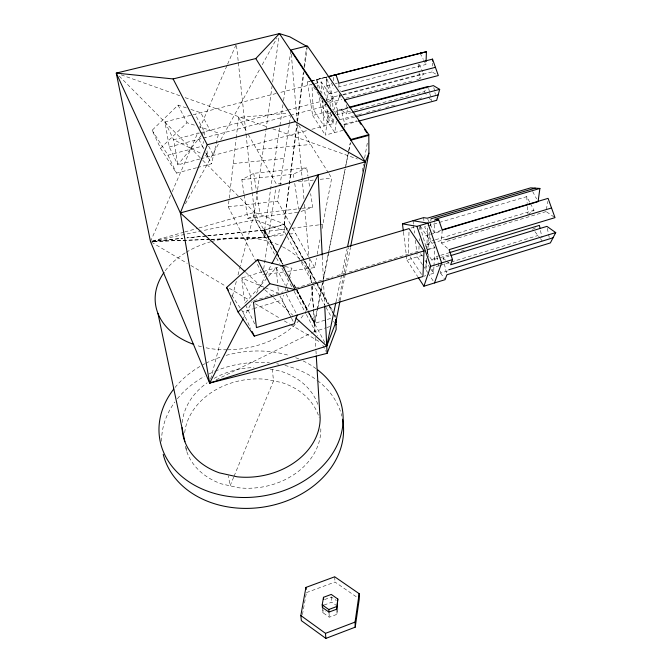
<?xml version="1.0" encoding="UTF-8"?>
<svg xmlns="http://www.w3.org/2000/svg" width="672" height="672" viewBox="0 0 672 672"><rect width="100%" height="100%" fill="white"/><g stroke="black" fill="none" stroke-linecap="round" stroke-linejoin="round"><path stroke-width="0.5" stroke-dasharray="3.36 2.52" d="M408.408 253.201L409.038 230.656M419.051 245.952L418.858 251.076L410.281 253.655M419.236 240.828L419.311 238.778M419.656 229.547L419.773 226.472M337.932 87.142L425.956 64.478L426.023 62.513M435.607 73.987L431.995 71.912L432.079 69.947M432.239 66.007L432.365 63.059M426.317 258.35L425.813 269.749L426.77 260.383M426.728 249.035L427.686 227.287M441.193 230.437L434.196 232.512L434.809 220.366M433.91 267.112L433.591 273.269L429.719 274.453M433.961 266.087L434.918 247.624L419.807 225.448M447.552 248.329L441.437 243.004L442.134 230.84M427.518 253.1L429.652 232.294M430.29 226.052L430.71 221.894M430.819 220.853L431.038 218.77M256.217 261.954L228.236 206.825L236.107 138.97M236.225 137.945L238.61 117.432L287.927 113.308M297.024 122.48L284.172 224.238L287.213 229.748M297.15 121.439L303.316 72.635M304.105 66.402L306.466 47.712M286.717 235.763L284.701 232.092L284.105 224.784L297.175 124.261M297.578 121.153L303.988 71.828M304.525 67.679L307.222 46.948M343.123 130.334L325.357 135.089L328.289 113.467L324.677 102.841M257.468 190.672L254.428 212.394L240.4 265.86M257.611 189.638L265.86 130.67M266.003 129.637L272.068 86.268M272.639 82.135L279.14 35.666M282.971 104.672L264.6 230.353L265.331 237.653L284.701 232.092L281.694 230L255.217 219.694L201.827 230.849M283.542 100.598L290.858 50.66M554.198 217.09L546.143 211.571L547.638 201.407M336.403 121.246L334.732 132.586L321.863 113.047L319.04 94.777M337.168 116.088L337.924 110.939L326.416 77.204L311.111 81.026M263.71 268.783L276.091 186.144M290.531 224.398L277.553 201.155L279.72 186.942M279.88 185.926L289.271 124.412M289.43 123.379L290.531 116.147M322.4 607.454L322.77 612.587L329.288 617.224L337.033 614.3L338.218 606.774M344.484 127.436L344.904 124.782L341.275 109.822L348.365 107.957M351.691 112.61L346.634 113.946L347.525 108.41L346.24 104.664M323.24 609.773L322.77 612.587L325.668 611.495M338.898 300.888L348.516 247.472M362.208 171.368L363.51 164.17M364.61 158.046L367.576 141.54M302.442 614.636L306.239 593.611M287.692 271.396L314.664 267.59L316.42 258.334M317.209 254.218L319.948 239.812M322.098 228.488L331.691 178.08L328.919 173.662M330.498 318.461L314.815 323.316L317.646 308.935M317.848 307.91L345.114 169.252M345.92 165.136L348.55 151.788M348.751 150.763L350.364 142.54M340.066 300.712L345.274 274.075M345.475 273.05L350.482 247.439M309.355 313.74L314.731 323.862L314.303 323.996L316.957 310.649M317.159 309.624L328.188 254.176M328.39 253.142L345.131 168.949M345.341 167.924L350.238 143.279M336 301.904L341.594 275.192M341.813 274.159L347.164 248.623M203.902 148.898L202.474 146.11L203.498 141.49M197.501 167.513L211.529 163.766L218.644 133.073L199.492 126.815M210.689 379.016L231.151 301.09M232.478 296.033L236.443 280.93M238.022 274.898L240.131 266.86M291.077 317.369L282.156 299.998L283.634 295.193M286.003 287.49L284.819 291.354L287.826 290.447M286.306 286.524L288.086 280.736M289.573 275.915L291.95 268.195L284.474 266.33M233.671 477.162L230.084 485.822L228.396 475.826M234.074 476.196L273.521 380.89L272.311 369.533M331.918 114.215L328.23 122.716L327.692 109.267M333.556 110.443L340.116 95.34M150.494 241.576L170.528 195.476M172.2 191.638L198.064 132.14M199.727 128.31L227.195 65.1M227.615 64.142L236.359 44.024L238.249 61.698M243.457 318.158L252.16 301.468M256.511 293.126L265.675 275.545M266.154 274.621L271.454 264.466M330.406 106.504L329.784 102.371L332.64 97.154L341.746 94.794M185.413 203.792L218.728 143.489M220.744 139.835L260.19 68.426M262.214 64.764L276.898 38.186M335.21 113.744L337.159 110.368L348.289 107.444M354.455 110.09L424.217 91.694L427.081 87.94M201.138 135.719L177.845 164.867L169.277 146.958L164.976 121.901L277.561 93.148M201.768 134.921L204.313 131.746L195.14 114.198M254.654 323.87L244.843 303.366L276.167 267.767L285.281 285.197M196.501 167.782L176.467 173.132L160.541 148.235L152.124 130.276L178.055 105.118L186.942 108.108M160.541 148.235L187.026 122.741L195.653 125.563M326.726 103.362L322.476 106.949L291.026 115.164M448.963 254.94L431.928 260.106L427.652 253.739L426.653 244.835L431.432 240.962L434.448 240.064M431.928 260.106L436.792 256.469L439.782 255.562M527.856 214.519L534.022 210.294L530.149 203.003M535.5 227.884L530.149 230.303M244.028 193.906L241.836 179.642L253.73 173.326L306.684 167.815L307.952 176.081M216.166 379.848L312.371 332.531M313.303 332.077L325.87 327.818M241.836 179.642L293.303 174.191L306.684 167.815M244.188 194.922L247.783 218.358L259.879 213.36L301.308 208.446M301.064 211.478L312.698 207.094L310.64 193.654M324.03 605.086L331.724 602.204L335.782 605.06M324.626 599.558L331.405 597.03L336.311 600.474M306.415 592.612L334.992 582.036L356.765 597.114M326.836 327.516L329.759 326.609M440.177 271.127L440.63 273.084L447.644 270.925M436.254 266.557L439.244 265.642M440.244 265.339L450.215 262.298M451.214 261.988L537.961 235.502M423.906 276.234L425.838 275.646M460.992 251.286L464.999 250.068M495.071 240.946L498.078 240.03M443.47 259.921L443.016 257.939L449.005 256.116M403.477 232.1L406.921 259.997L422.957 255.158M231.815 295.352L242.836 311.875L252.664 308.902M253.646 308.608L282.156 299.998M440.782 255.259L448.753 252.848M441.437 243.004L546.143 211.571M253.756 300.686L277.544 293.538M265.154 287.692L278.536 293.244L283.021 291.892M295.865 288.036L321.989 280.182M326.004 278.981L333.035 276.864M337.05 275.654L348.104 272.336M349.104 272.034L408.374 254.226M426.98 250.009L434.918 247.624L426.712 249.388L429.005 257.342M435.456 239.761L534.022 210.294M426.653 244.835L445.687 239.131M425.636 235.855L429.626 234.662M430.618 234.368L441.588 231.109M262.357 271.832L241.643 277.939L244.843 303.366M263.34 271.547L281.686 266.137M411.037 228.035L413.96 227.17M529.662 202.096L526.756 196.636L424.612 226.792L431.432 240.962M276.595 252.067L264.659 229.807L284.172 224.238L329.927 305.928M152.519 241.013L183.8 232.226M184.808 231.941L197.921 228.262M198.929 227.976L254.428 212.394L281.072 222.692L284.105 224.784M199.853 159.02L177.845 164.867L173.636 139.717L164.976 121.901M200.852 158.752L307.826 130.351M311.892 129.268L333.48 123.539L333.253 117.256M343.77 124.345L356.882 120.851M344.904 124.782L357.008 121.556M336.26 114.895L350.414 111.157M339.486 119.734L353.539 116.004M354.547 115.735L357.554 114.937M358.562 114.677L361.57 113.879M366.593 112.543L380.646 108.822M385.669 107.486L396.715 104.563M407.761 101.632L421.814 97.91M345.761 119.406L354.808 117.004M307.322 81.942L310.162 81.262L307.322 81.942L312.665 115.458L329.196 111.124M152.124 130.276L167.983 155.173L202.474 146.11M328.289 113.467L331.178 112.711M332.144 112.459L347.525 108.41M329.784 102.371L341.914 99.212M345.962 98.162L411.659 81.043M416.707 79.733L418.732 79.204M169.277 146.958L290.018 115.424M328.532 94.046L340.712 90.896M342.762 94.525L423.704 73.525L419.74 78.943L419.076 72.752M339.209 94.013L339.268 95.987L342.292 95.206M343.3 94.945L431.995 71.912M199.366 133.031L173.636 139.717L201.298 153.602M200.357 132.779L286.675 110.351M287.683 110.09L322.972 100.918L324.064 126.034L313.202 109.368L311.917 84.378L278.578 92.887M325.861 100.17L332.581 98.423L332.993 109.931M311.069 80.993L326.004 77.188L327.272 85.646L331.304 84.613M335.336 83.58L337.352 83.059M314.756 83.647L321.376 81.959L332.581 98.423L327.432 102.766L321.376 81.959L321.88 93.416M328.44 76.6L316.68 79.556L317.94 87.679M152.552 241.147L200.802 231.059M283.534 271.975L262.786 274.898L256.687 262.886M244.961 239.778L285.205 234.646M289.33 234.116L295.52 233.335M269.354 231.084L287.885 228.766M292.001 228.245L318.763 224.893M319.796 224.759L322.879 224.372M302.341 208.32L312.698 207.094M247.783 218.358L298.099 212.327M228.236 206.825L277.553 201.155M281.618 183.532L276.402 184.094L247.733 133.526M298.309 181.717L313.95 180.012M320.216 179.332L331.691 178.08M233.251 163.59L284.063 158.516M206.716 235.872L186.934 237.88L206.69 235.964M207.757 235.771L264.86 229.984L283.962 224.532L287.146 230.294M207.74 235.847L264.062 230.21L276.251 252.311M256.855 149.621L310.666 144.472M210.134 239.35L151.544 241.534L182.776 238.3L151.536 241.475L210.185 239.476M211.184 239.316L265.591 237.283L274.537 254.226M211.226 239.442L264.634 237.56L263.894 230.252M270.262 369.121L280.552 371.179A69.334 54.474 -8.8 0 1 318.486 406.552M252.311 192.654L255.217 219.694L265.331 237.653M190.898 109.435L200.777 112.753L210.034 130.259M121.195 74.852L180.247 95.886M185.161 97.633L267.851 127.092M272.773 128.848L357.462 159.02M264.197 287.297L241.643 277.939L251.639 298.469M205.044 155.484L207.858 156.895L206.867 149.856M151.393 242.105L187.228 263.348M190.806 265.474L225.742 286.188M229.328 288.313L249.144 300.065M255.461 303.811L280.728 318.788M284.332 320.93L289.75 324.139M290.648 324.677L320.426 342.334M339.268 95.987L340.796 97.129M341.275 109.822L346.634 113.946M443.016 257.939L446.057 260.66M446.813 261.349L449.098 263.39M245.759 272.412L264.239 289.22M265.003 289.918L272.723 296.94M273.496 297.637L292.79 315.193M119.204 76.054L202.054 159.583M202.784 160.322L239.677 197.518M240.416 198.265L254.428 212.394L276.478 253.151M534.954 231.68L539.792 237.821M540.397 238.594L542.22 240.92M424.217 91.694L427.837 96.314M428.45 97.087L430.895 100.195M440.63 273.084L444.503 278.855M313.664 86.99L319.486 95.693M320.065 96.566L321.812 99.179M420.554 253.638L422.26 256.2M425.09 260.467L430.189 268.145M430.76 269.002L433.591 273.269L431.869 267.296M422.47 264.684L417.312 256.855L416.825 252.731M422.974 265.448L427.627 272.513M427.98 273.042L433.423 281.291M410.054 256.796L421.814 274.814M406.921 259.997L417.682 276.604M312.665 115.458L325.357 135.089M298.654 125.269L328.364 172.78M238.61 117.432L247.229 132.628M330.439 306.844L332.472 310.472M335.009 315.008L336.025 316.823M292.53 227.968L309.624 258.577M310.128 259.476L314.664 267.59M287.717 230.664L316.117 282.064M316.63 282.979L328.289 304.088M328.801 305.012L332.858 312.354M333.362 313.27L335.395 316.94M289.17 233.965L328.7 305.558M329.213 306.474L333.774 314.74M334.278 315.655L335.294 317.495M287.221 236.687L300.829 261.467M301.333 262.382L325.517 306.44M326.021 307.356L331.556 317.453M333.572 321.124L335.084 323.879M293.933 284.735L295.428 287.49M295.924 288.406L307.364 309.532M309.347 313.211L314.815 323.316L313.631 309.75M276.973 254.066L282.433 264.163M296.839 290.8L307.272 310.086M309.263 313.757L324.82 342.527M532.661 191.537L536.6 198.887M264.659 229.807L276.461 251.807M276.956 252.722L282.853 263.726M288.758 274.722L291.22 279.308M294.168 284.81L307.44 309.565M307.936 310.481L314.815 323.316M306.356 314.471L317.562 335.597M322.812 345.358L326.155 351.574M277.082 252.991L283.122 264.566M283.609 265.482L285.071 268.229M297.125 290.732L307.398 310.061M278.2 255.965L282.568 264.205M296.705 290.842L314.303 323.996M276.494 257.93L279.434 263.491M281.879 268.128L292.16 287.591M294.118 291.304L305.869 313.547M255.217 219.694L264.634 237.56M287.204 288.868L288.641 291.614M286.238 294.092L296.688 314.194M208.656 146.143L213.461 155.408M420.143 53.256L423.268 59.296M423.721 60.161L425.956 64.478M418.925 64.235L422.747 71.669M291.547 318.284L293.891 322.862M279.947 295.991L290.766 317.066M205.808 152.611L211.529 163.766M198.811 139.238L204.053 149.461M205.951 153.182L207.858 156.895M178.055 105.118L187.026 122.741M427.711 219.097L429.87 223.566M430.307 224.465L434.196 232.512M242.836 311.875L250.782 328.667M167.983 155.173L176.467 173.132M331.372 82.841L333.883 88.183M327.272 85.646L332.64 97.154M316.781 79.657L321.056 92.215M330.313 112.661L333.48 123.539L322.476 106.949L322.157 99.658M420.101 226.447L426.426 248.388M337.159 110.368L339.553 120.221M444.377 263.886L446.88 274.789M436.792 256.469L438.144 262.332M438.371 263.306L439.051 266.238M433.818 87.57L434.7 91.493M434.918 92.476L435.355 94.433M428.669 88.376L429.542 92.249M429.761 93.223L431.508 100.976M186.161 447.77L187.228 452.819M547.327 228.32L548.344 233.184M548.545 234.158L549.352 238.048M540.481 230.471L541.976 237.611M293.303 174.191L294.092 179.332M294.722 183.439L298.654 209.126M253.73 173.326L259.879 213.36M308.112 177.114L309.851 188.488M204.313 131.746L205.162 137.785M413.045 220.727L413.414 223.826M413.532 224.86L414.506 233.117M415.363 240.341L416.707 251.698M423.587 217.644L423.931 220.693M418.186 64.462L418.748 69.653M238.367 62.731L245.952 133.409M246.061 134.45L252.202 191.612M264.062 230.21L264.802 237.51M276.167 267.767L277.872 286.104M277.964 287.129L278.536 293.244M291.304 54.121L297.142 120.901M297.503 125.076L303.971 199.156M304.433 204.372L308.986 256.536M309.078 257.578L311.262 282.626M311.632 286.793L313.547 308.708M329.02 613.133L329.288 617.224M526.756 196.636L527.184 203.616M527.369 206.606L527.797 213.528M331.405 597.03L331.724 602.204M314.731 323.862L315.168 331.153M312.01 286.054L313.48 310.086M313.547 311.128L314.882 333.077M315.143 337.252L315.907 349.793M315.966 350.834L316.159 353.968M336.815 610.193L337.033 614.3M334.706 576.794L334.992 582.036M322.241 256.292L323.392 279.258M323.45 280.308L324.702 305.365M326.416 77.204L327.407 102.026M333.514 77.356L333.648 81.295M338.873 83.16L339.058 89.082M175.006 387.5A92.518 72.736 -8.9 0 1 200.592 366.08M202.423 365.047A92.518 72.736 -8.9 0 1 205.094 363.628M206.002 363.166A92.518 72.736 -8.9 0 1 222.188 356.555M226.128 355.37A92.518 72.736 -8.9 0 1 289.859 355.698M295.672 357.706A92.518 72.736 -8.9 0 1 299.46 359.243M303.148 360.923A92.518 72.736 -8.9 0 1 316.117 368.71M182.263 422.52A69.334 54.474 -8.8 0 1 207.127 382.805M214.192 378.328A69.334 54.474 -8.8 0 1 253.991 367.559M161.599 441.328A91.409 72.5 -9 0 1 174.846 402.041M177.358 398.782A91.409 72.5 -9 0 1 204.422 376.387M208.849 374.052A91.409 72.5 -9 0 1 214.393 371.498M215.334 371.104A91.409 72.5 -9 0 1 269.422 362.838M276.721 363.77A91.409 72.5 -9 0 1 278.796 364.123M284.928 365.442A91.409 72.5 -9 0 1 316.823 380.083M317.638 380.696A91.409 72.5 -9 0 1 341.863 416.153M312.152 285.995A78.876 55.642 -7.4 0 1 305.264 312.102M303.097 315.378A78.876 55.642 -7.4 0 1 299.964 319.41M299.292 320.2A78.876 55.642 -7.4 0 1 227.993 349.81M226.96 349.818A78.876 55.642 -7.4 0 1 205.456 347.684M201.466 346.76A78.876 55.642 -7.4 0 1 196.661 345.391M165.27 270.707A78.876 55.642 -7.4 0 1 185.405 252.773M186.278 252.244A78.876 55.642 -7.4 0 1 210.504 241.836M211.487 241.559A78.876 55.642 -7.4 0 1 281.602 246.338M282.517 246.784A78.876 55.642 -7.4 0 1 311.825 282.92M320.813 428.795A68.51 54.298 -9 0 1 238.837 487.796L221.365 483.865A68.51 54.298 -9 0 1 185.245 445.897M184.699 432.676A68.51 54.298 -9 0 1 265.406 379.252L281.669 382.536A68.51 54.298 -9 0 1 319.183 417.833"/><path stroke-width="1.01" d="M307.272 46.62L289.834 36.834L279.426 33.6L116.273 73.097L150.494 241.576L209.63 383.065L326.743 346.08L335.857 322.224L335.908 319.267M336.025 319.376L336.151 329.524L327.113 353.346L209.63 383.065L180.365 212.932L116.273 73.097L173.107 78.935L255.788 58.556L279.426 33.6L365.341 161.826L347.584 246.582M426.065 61.53L426.426 51.71L420.143 53.256M424.007 250.9L422.932 276.536L256.444 327.592L253.462 302.198L424.007 250.9L409.088 228.606L282.601 265.868L257.536 259.644L226.59 287.524L238.064 311.968L254.318 336.126L294.361 323.778L297.167 315.109M432.449 61.085L432.533 59.119L338.873 83.16L336 74.768L333.446 75.39M403.351 231.067L402.452 223.835L423.587 217.644L427.274 218.198L530.687 187.858L539.902 188.446L538.079 201.642L499.12 213.217M355.211 627.178L359.285 598.853L359.159 593.67L334.706 576.794L305.936 587.412L300.829 615.535L301.358 620.642L325.853 638.4L355.211 627.178L355.06 622.087L359.159 593.67M336.756 609.168L337.814 599.012L331.254 594.418L323.476 597.316L322.207 604.859L322.4 607.454L328.952 612.108L336.756 609.168L337.814 599.012M322.4 607.454L322.871 604.624M350.683 246.414L368.911 153.182L368.819 134.635L307.356 45.906L290.942 49.955L350.977 139.465L368.819 134.635M335.857 322.224L339.864 301.736M335.782 302.929L326.743 346.08L295.873 317.999M349.373 107.696L433.381 85.604L439.681 89.368L436.674 100.321L358.016 121.288M451.004 255.511L546.924 226.372L555.727 232.596L550.368 242.92L446.88 274.789L445.057 279.686L423.906 286.222L430.702 266.263L416.934 226.372L402.452 223.835M434.507 282.946L441.647 262.92L427.871 223.146L413.045 220.727M539.902 188.446L434.86 219.349L438.757 219.937L442.193 229.824L548.083 198.358L555.005 217.644L449.081 249.656L452.542 259.602L450.618 264.751L555.727 232.596M244.986 271.715L180.365 212.932L207.245 144.782L173.107 78.935M180.365 212.932L365.341 161.826L368.911 153.182M242.978 319.082L209.63 383.065L211.495 382.141M271.933 263.542L318.158 174.863L322.19 255.251M238.064 311.968L269.8 283.702L295.201 289.649L282.601 265.868M300.829 615.535L325.492 633.352L355.06 622.087M322.207 604.859L328.784 609.521L336.613 606.572M335.588 324.794L336.235 324.593M448.736 269.808L553.022 237.804M430.702 266.263L452.542 259.602M449.744 252.546L539.406 225.372L540.053 228.438M445.637 239.736L551.544 207.992M442.193 230.143L497.12 213.814M416.934 226.372L438.757 219.937M431.038 218.77L535.256 188.152M350.851 140.196L368.693 135.374M352.708 112.342L439.681 89.368M355.807 116.743L438.169 94.886M349.297 107.184L428.232 86.436M207.245 144.782L295.184 121.666L365.341 161.826M341.754 91.56L435.422 67.326M328.44 76.6L423.259 52.492M328.331 76.717L426.426 51.71M359.738 122.581L360.931 124.286M364.51 129.402L366.895 132.812M226.59 287.524L228.337 290.128M418.244 277.477L423.906 286.222M255.788 58.556L295.184 121.666M257.536 259.644L269.8 283.702M252.109 331.464L254.318 336.126M432.533 59.119L438.32 75.541L344.635 99.977L345.282 101.85M157.97 313.488L184.892 441.706M305.936 587.412L306.13 589.495M323.476 597.316L323.602 599.054M325.492 633.352L325.853 638.4M328.784 609.521L328.952 612.108M316.285 356.059L319.738 412.482A69.334 54.474 -8.8 0 1 237.09 476.801L219.4 472.861A69.334 54.474 -8.8 0 1 182.104 427.636M324.752 306.407L327.113 353.346M317.747 369.936A92.518 72.736 -8.9 0 1 319.645 468.997A92.518 72.736 -8.9 0 1 195.174 485.587A92.518 72.736 -8.9 0 1 173.704 389.13M342.544 419.21A91.409 72.5 -9 0 1 268.027 506.268A91.409 72.5 -9 0 1 163.229 454.322M193.729 344.408A78.876 55.642 -7.4 0 1 164.002 272.454"/></g></svg>
